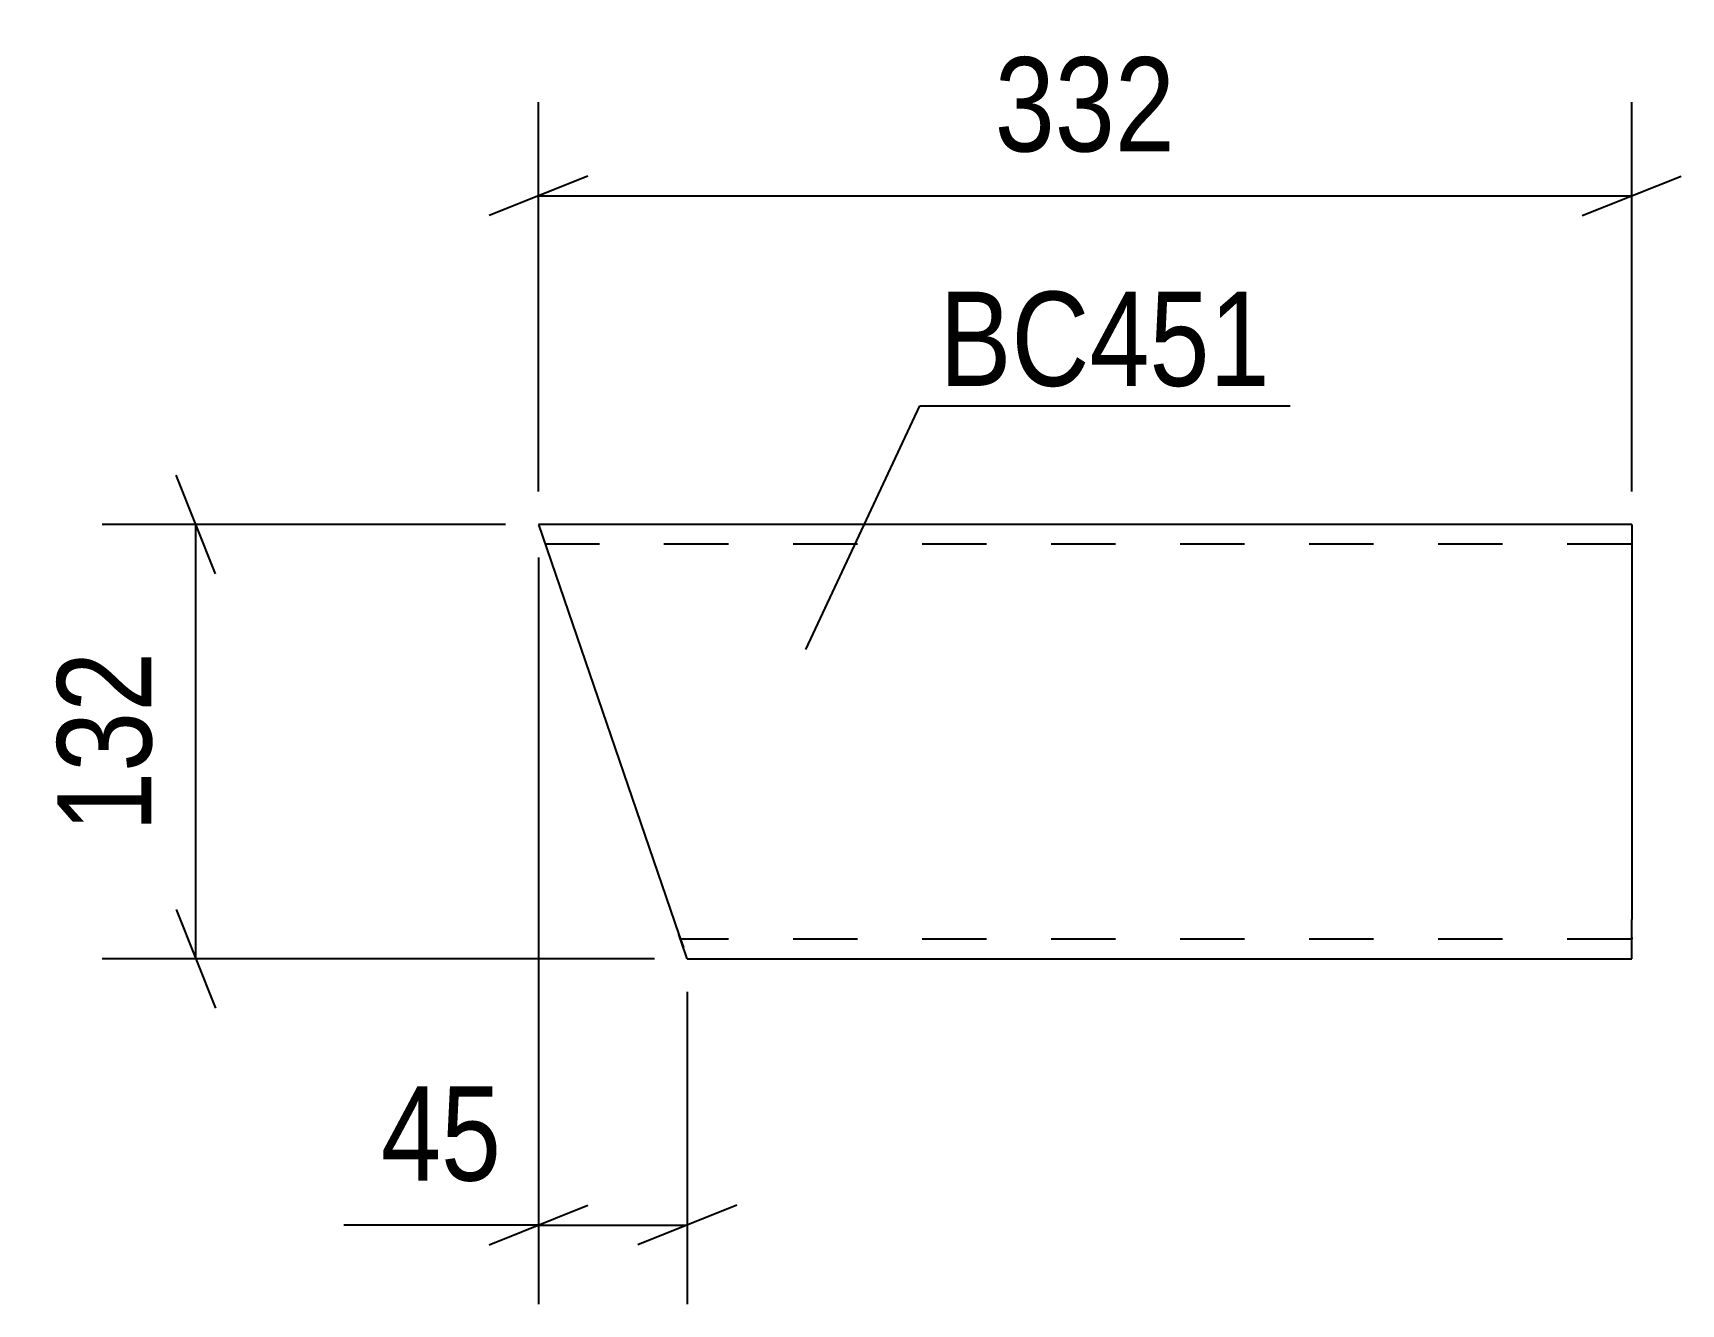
# Model space of a CAD drawing. Header units: millimetres. Extents: x 0 to 3655, y 0 to 1045.
# Drawn here: x 2336 to 2386.1, y 212.2 to 250.8 of the extents above; entities that cross this region are included whole.
import ezdxf

# ---------------------------------------------------------------- set-up
doc = ezdxf.new("R2010")
doc.units = ezdxf.units.MM
doc.linetypes.add('DXK_LINE_DOT2', pattern=[3.9198, 1.9599, -1.9599])
doc.styles.add('Arial Narrow', font='ARIALN.TTF', dxfattribs={"height": 0.2})

# ---------------------------------------------------------------- blocks, each defined once
blk = doc.blocks.new('Part-570387827-3113 - 3097')
at = {"color": 2, "linetype": 'Continuous'}
for p, q in [((2384.558, 235.86), (2351.343, 235.86)), ((2351.343, 235.86), (2355.614, 223.401)), ((2384.558, 235.86), (2384.558, 235.769)), ((2384.558, 235.769), (2384.558, 235.509)), ((2384.558, 235.509), (2384.558, 234.66)), ((2384.558, 234.66), (2384.558, 223.86)), ((2384.558, 222.66), (2384.558, 223.86)), ((2355.837, 222.751), (2355.614, 223.401)), ((2355.868, 222.66), (2355.837, 222.751)), ((2355.868, 222.66), (2384.558, 222.66))]:
    blk.add_line(p, q, dxfattribs=at)
at = {"color": 7, "linetype": 'DXK_LINE_DOT2'}
for p, q in [((2384.558, 235.86), (2384.558, 235.509)), ((2384.558, 235.26), (2351.548, 235.26)), ((2384.558, 235.119), (2384.558, 234.66)), ((2384.558, 223.26), (2384.558, 223.86)), ((2355.614, 223.401), (2355.748, 223.011)), ((2384.558, 223.26), (2355.662, 223.26)), ((2384.558, 223.306), (2384.558, 223.26)), ((2384.558, 222.66), (2384.558, 222.751))]:
    blk.add_line(p, q, dxfattribs=at)
blk = doc.blocks.new('StraightDimension-570387827-3115 - 3097')
at = {"color": 7, "linetype": 'Continuous'}
for p, q in [((2341.538, 234.36), (2340.338, 237.36)), ((2350.343, 235.86), (2338.088, 235.86)), ((2340.938, 222.66), (2340.938, 235.86)), ((2340.338, 224.16), (2341.538, 221.16)), ((2354.868, 222.66), (2338.088, 222.66))]:
    blk.add_line(p, q, dxfattribs=at)
at = {"color": 0}
blk.add_wipeout([(2340.188, 232.602), (2335.988, 232.602), (2335.988, 225.918), (2340.188, 225.918)], dxfattribs=at)
at = {"color": 3, "style": 'Arial Narrow'}
blk.add_text('132', height=2.8633, rotation=90.0002, dxfattribs=at).set_placement((2339.588, 226.518))
blk = doc.blocks.new('StraightDimension-570387827-3140 - 3097')
at = {"color": 7, "linetype": 'Continuous'}
for p, q in [((2351.343, 236.86), (2351.343, 248.691)), ((2384.558, 236.86), (2384.558, 248.691)), ((2352.843, 246.441), (2349.843, 245.241)), ((2383.058, 245.241), (2386.058, 246.441)), ((2351.343, 245.841), (2384.558, 245.841))]:
    blk.add_line(p, q, dxfattribs=at)
at = {"color": 0}
blk.add_wipeout([(2371.292, 246.591), (2371.292, 250.791), (2364.608, 250.791), (2364.608, 246.591)], dxfattribs=at)
at = {"color": 3, "style": 'Arial Narrow'}
blk.add_text('332', height=2.8633, dxfattribs=at).set_placement((2365.208, 247.191))
blk = doc.blocks.new('StraightDimension-570387827-3151 - 3097')
at = {"color": 7, "linetype": 'Continuous'}
for p, q in [((2351.343, 234.86), (2351.343, 212.175)), ((2355.868, 221.66), (2355.868, 212.175)), ((2349.843, 213.975), (2352.843, 215.175)), ((2357.368, 215.175), (2354.368, 213.975)), ((2351.343, 214.575), (2345.436, 214.575)), ((2351.343, 214.575), (2345.436, 214.575)), ((2351.343, 214.575), (2355.868, 214.575))]:
    blk.add_line(p, q, dxfattribs=at)
at = {"color": 0}
blk.add_wipeout([(2350.818, 215.325), (2350.818, 219.525), (2345.961, 219.525), (2345.961, 215.325)], dxfattribs=at)
at = {"color": 3, "style": 'Arial Narrow'}
blk.add_text('45', height=2.8633, dxfattribs=at).set_placement((2346.561, 215.925))
blk = doc.blocks.new('Mark-570387827-3109 - 3097')
at = {"color": 30, "linetype": 'Continuous'}
for p, q in [((2359.471, 232.056), (2362.929, 239.468)), ((2362.929, 239.468), (2374.178, 239.468))]:
    blk.add_line(p, q, dxfattribs=at)
at = {"color": 0}
blk.add_wipeout([(2373.578, 240.068), (2373.578, 243.068), (2363.529, 243.068), (2363.529, 240.068)], dxfattribs=at)
blk.add_wipeout([(2373.578, 240.068), (2373.578, 243.068), (2363.529, 243.068), (2363.529, 240.068)], dxfattribs=at)
at = {"color": 3, "style": 'Arial Narrow'}
blk.add_text('BC451', height=2.8633, dxfattribs=at).set_placement((2363.529, 240.068))

msp = doc.modelspace()

# ---------------------------------------------------------------- block references
msp.add_blockref('Part-570387827-3113 - 3097', (0, 0))

# ---------------------------------------------------------------- next in the draw order: block references
msp.add_blockref('StraightDimension-570387827-3115 - 3097', (0, 0))

# ---------------------------------------------------------------- next in the draw order: block references
for name in ['StraightDimension-570387827-3140 - 3097', 'StraightDimension-570387827-3151 - 3097']:
    msp.add_blockref(name, (0, 0))

# ---------------------------------------------------------------- next in the draw order: block references
msp.add_blockref('Mark-570387827-3109 - 3097', (0, 0))

doc.saveas('drawing.dxf')
